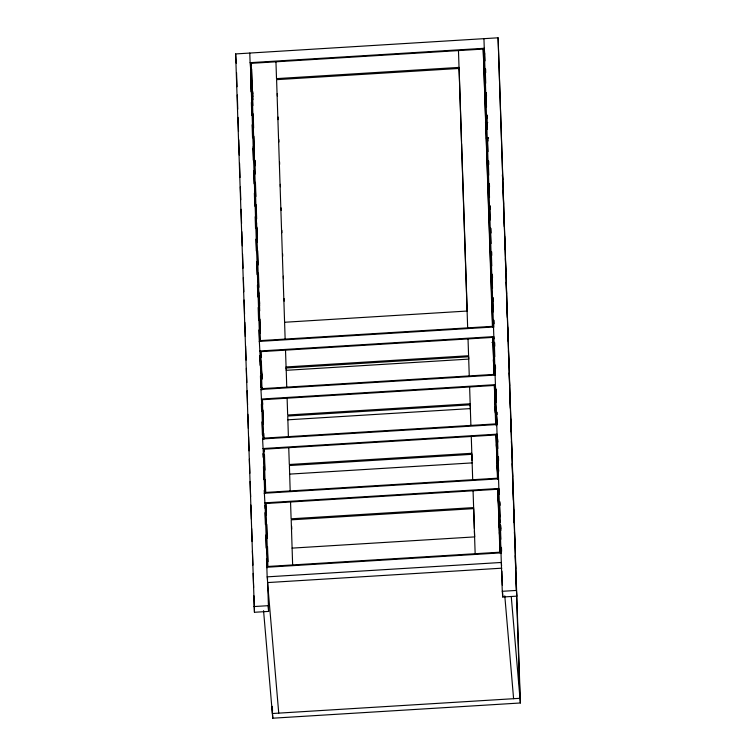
<?xml version="1.0" encoding="UTF-8"?>
<svg xmlns="http://www.w3.org/2000/svg" width="756" height="756" viewBox="0 0 756 756"><rect width="100%" height="100%" fill="white"/><g stroke="black" fill="none" stroke-linecap="round" stroke-linejoin="round"><path stroke-width="1.13" d="M267.624 581.95L268.607 611.406L254.46 612.275L235.636 53.931L498.091 37.8L520.364 702.985L272.765 718.2L263.56 610.668M250.595 68.39L250.104 62.672L484.256 48.28L484.747 53.997M483.226 49.064L492.421 326.346L260.385 340.606L251.19 63.324L483.226 49.064L492.751 327.339M485.409 122.784L487.762 122.633M486.221 138.102L488.565 137.961M284.587 322.264L467.104 311.047M493.507 326.998L259.346 341.391L260.159 356.719M259.667 351.001L493.829 336.609L494.018 338.896M492.789 337.393L494.018 374.4L261.982 388.66L260.754 351.653L492.789 337.393L494.348 375.486M491.958 342.468L494.311 342.326M286.269 369.24L286.07 366.953L468.588 355.736M286.184 370.317L468.701 359.1M495.095 375.052L260.943 389.444L261.756 404.772M261.264 399.055L495.416 384.662M494.377 385.447L495.652 423.899L263.627 438.159L262.351 399.716L494.377 385.447L495.993 424.948M287.828 419.816L470.336 408.599M496.739 424.551L262.587 438.943L263.39 454.271M262.908 448.554L497.061 434.161L497.835 442.043M496.021 434.946L497.457 478.198L265.422 492.458L263.986 449.206L496.021 434.946L497.788 479.238M471.82 453.288L289.302 464.505L288.745 447.684M289.624 474.116L472.141 462.899M498.544 478.85L264.383 493.243L265.195 508.571M264.704 502.853L498.865 488.461L499.347 494.178M497.826 489.245L499.914 552.201L267.879 566.461L265.791 503.515L497.826 489.245L500.245 553.25M473.625 507.588L291.107 518.805L290.55 501.984M292.081 548.119L474.598 536.902M501.001 552.853L266.84 567.246L267.161 576.856L267.652 582.574L501.804 568.181M267.161 576.856L501.313 562.464L501.606 565.894M253.969 606.558L268.115 605.688L268.607 611.406M516.424 590.427L516.915 596.144L502.759 597.013L502.277 591.296L516.424 590.427L498.091 37.8M502.353 174.882L502.759 179.559M493.271 359.78L493.876 366.925M494.065 369.117L494.575 375.099M495.709 388.093L496.267 394.944M494.793 396.371L497.089 423.218M511.264 596.616L520.364 702.985M494.83 406.87L495.331 412.852M495.53 415.044L496.437 425.694M496.333 444.698L498.629 471.555M497.032 465.847L498.138 478.831M497.835 495.501L500.132 522.349M500.33 524.683L500.831 530.523M498.573 523.237L498.875 526.885M499.366 532.574L501.162 553.59M504.791 595.841L513.598 698.695M459.213 69.694L459.024 67.407L276.507 78.624L275.949 61.803M470.374 406.076L470.175 403.789L287.667 415.006L287.11 398.195M251.19 63.324L251.379 65.611M251.824 81.005L252.117 84.511M252.721 91.523L252.92 93.867M251.587 81.374L252.088 87.223M252.391 90.729L252.891 96.57M250.633 72.841L252.929 99.726M254.186 152.136L254.385 154.47M254.885 160.319L255.188 163.825M253.931 151.786L254.432 157.626M255.131 165.81L254.63 159.97L255.159 174.05M253.213 146.683L253.704 152.4M256.341 220.799L256.643 224.305M256.945 227.811L257.446 233.661M256.19 221.621L257.39 235.645M255.575 217.681L256.057 223.398L255.991 221.262M258.694 291.797L258.902 294.141M259.1 296.475L259.695 303.487M258.439 291.447L259.639 305.481M257.928 288.688L258.42 294.396L258.306 291.192M235.636 53.931L236.241 63.183M260.754 351.653L261.245 357.371M260.584 359.988L261.085 365.828M261.387 369.334L261.982 376.346M260.026 356.123L261.926 378.331M262.351 399.716L262.738 404.28M263.986 449.206L264.184 451.493M265.791 503.515L266.471 515.053M267.529 582.224L278.737 713.135M503.109 190.162L503.581 204.309M503.893 213.75L504.318 226.715M504.63 236.146L505.065 249.111M505.377 258.543L505.802 271.517M506.161 282.13L506.548 293.914M506.898 304.526L507.333 317.492M507.645 326.923L508.117 341.079M508.429 350.51L508.854 363.475M509.166 372.906L509.601 385.872M509.913 395.312L510.347 408.278M510.697 418.89L511.122 431.856M511.434 441.287L511.869 454.261M512.181 463.693L512.615 476.658M512.965 487.27L513.39 500.236M513.702 509.667L514.137 522.642M514.449 532.073L514.883 545.038M515.233 555.651L515.658 568.616M515.979 578.047L516.405 591.022M516.565 595.737L519.967 698.308L272.368 713.522L272.132 706.454M485.607 69.117L485.721 72.661M486.392 92.704L486.505 96.239M487.129 115.101L487.251 118.635M487.875 137.498L487.989 141.041M488.659 161.085L488.773 164.619M489.397 183.481L489.519 187.016M490.143 205.887L490.257 209.421M490.88 228.284L491.041 232.999M491.665 251.861L491.787 255.396M492.411 274.267L492.525 277.802M493.195 297.845L493.309 301.379M493.933 320.242L494.055 323.785M494.679 342.648L494.793 346.182M495.426 365.044L495.539 368.578M496.238 389.803L496.323 392.166M496.985 412.2L497.061 414.562M498.469 457.002L498.591 460.546M499.962 501.804L500.075 505.348M500.737 525.382L500.859 528.926M501.483 547.788L501.597 551.322M484.738 53.808L484.974 60.877M485.248 69.127L485.721 83.264M486.032 92.695L486.505 106.832M486.779 115.082L487.242 129.219M487.516 137.469L487.989 151.606M488.3 161.037L488.773 175.175M489.037 183.424L489.51 197.562M489.784 205.812L490.257 219.949M490.531 228.199L491.031 243.517M491.305 251.767L491.778 265.904M492.09 275.335L492.525 288.291M492.836 297.722L493.299 311.859M493.573 320.109L493.81 327.178M494.32 342.496L494.793 356.634M495.104 366.065L495.416 375.486M495.879 389.633L496.314 402.589M496.626 412.02L497.051 424.976M497.524 439.123L497.835 448.544M498.109 456.794L498.582 470.931M499.631 502.749L500.103 516.887M500.377 525.137L500.85 539.274M501.124 547.524L501.313 553.42M501.899 571.092L502.371 585.229M502.608 592.298L502.759 597.013M483.944 38.669L502.277 591.296M461.529 141.419L459.109 68.446L276.592 79.663L285.144 339.085M461.604 143.772L467.151 310.905M468.748 359.015L468.673 356.775L286.155 367.992L286.741 387.138M470.43 409.639L470.27 404.829L287.752 416.046L288.386 436.637M472.122 460.735L471.914 454.328L289.397 465.545L290.181 490.937M474.371 528.557L473.71 508.627L291.192 519.845L292.638 564.94M474.447 530.91L474.645 536.769M458.467 50.586L467.662 327.868M468.03 338.915L469.259 375.921M469.618 386.968L470.893 425.42M471.262 436.467L472.698 479.72M473.067 490.767L475.155 553.723M277.301 93.479L277.386 96.106M278.085 117.076L278.17 119.646M278.822 139.491L278.907 142.015M279.569 161.916L279.654 164.373M280.315 184.332L280.391 186.741M281.09 207.928L281.175 210.291M281.837 230.287L281.912 232.706M282.621 253.827L282.697 256.303M283.358 276.186L283.443 278.718M284.105 298.554L284.19 301.143M286.382 367.416L286.458 369.722M291.655 526.356L291.75 529.209M285.513 350.132L286.07 366.953M251.682 69.042L252.107 82.026M252.419 91.457L252.891 105.623M253.165 113.882L253.638 128.038M253.912 136.297L254.375 150.453M255.434 182.309L255.906 196.475M256.18 204.734L256.653 218.89M256.964 228.331L257.427 242.487M257.701 250.746L258.174 264.902M258.448 273.162L258.921 287.327M259.195 295.587L259.705 310.924M259.979 319.183L260.442 333.339M261.472 364.307L261.973 379.342M262.238 387.431L262.313 389.746M262.993 410.083L263.457 424.069M263.759 433.386L263.957 439.208M264.477 454.923L264.978 470.119M265.29 479.474L265.715 492.326M266.783 524.38L267.246 538.366M267.52 546.531L268.021 561.689M272.377 706.406L272.529 711.122M272.651 714.666L272.765 718.2M250.586 68.201L259.658 341.57M260.159 356.889L261.255 389.879M261.727 404.025L262.899 439.368M263.371 453.515L264.695 493.573M265.091 505.358L267.161 567.813M267.473 577.234L267.548 579.587M249.782 53.062L250.104 62.672M250.623 80.023L251.011 91.807M251.37 102.419L251.795 115.384M252.107 124.825L252.542 137.79M252.891 148.403L253.279 160.187M253.638 170.799L254.063 183.774M254.375 193.205L254.81 206.171M255.159 216.783L255.547 228.567M255.906 239.179L256.293 250.973M256.643 261.585L257.078 274.551M257.427 285.163L257.824 296.947M258.174 307.56L258.599 320.535M258.911 329.966L259.308 341.75M259.771 355.896L260.092 365.337M260.442 375.94L260.829 387.733M261.378 404.243L261.614 411.311M261.963 421.924L262.398 434.889M263.022 453.761L263.135 457.295M263.457 466.726L263.882 479.691M264.231 490.304L264.354 493.838M264.978 512.71L265.365 524.494M265.725 535.106L266.15 548.072M266.499 558.684L266.774 566.934M236.552 72.604L237.025 86.751M237.299 94.991L237.762 109.138M238.036 117.378L238.509 131.525M238.783 139.775L239.293 155.093M239.567 163.334L240.03 177.48M240.342 186.902L240.777 199.867M241.088 209.289L241.561 223.436M241.835 231.676L242.298 245.823M242.572 254.063L243.045 268.21M243.356 277.632L243.829 291.778M244.103 300.019L244.566 314.165M244.84 322.406L245.313 336.552M245.624 345.974L246.097 360.121M246.361 368.361L246.834 382.508M247.108 390.748L247.581 404.895M247.892 414.316L248.355 428.463M248.63 436.703L249.102 450.85M249.376 459.09L249.849 473.237M250.123 481.487L250.623 496.805M250.897 505.046L251.37 519.192M251.682 528.614L252.117 541.579M252.428 551.001L252.891 565.148M253.165 573.388L253.638 587.535M253.912 595.775L254.46 612.275"/></g></svg>
